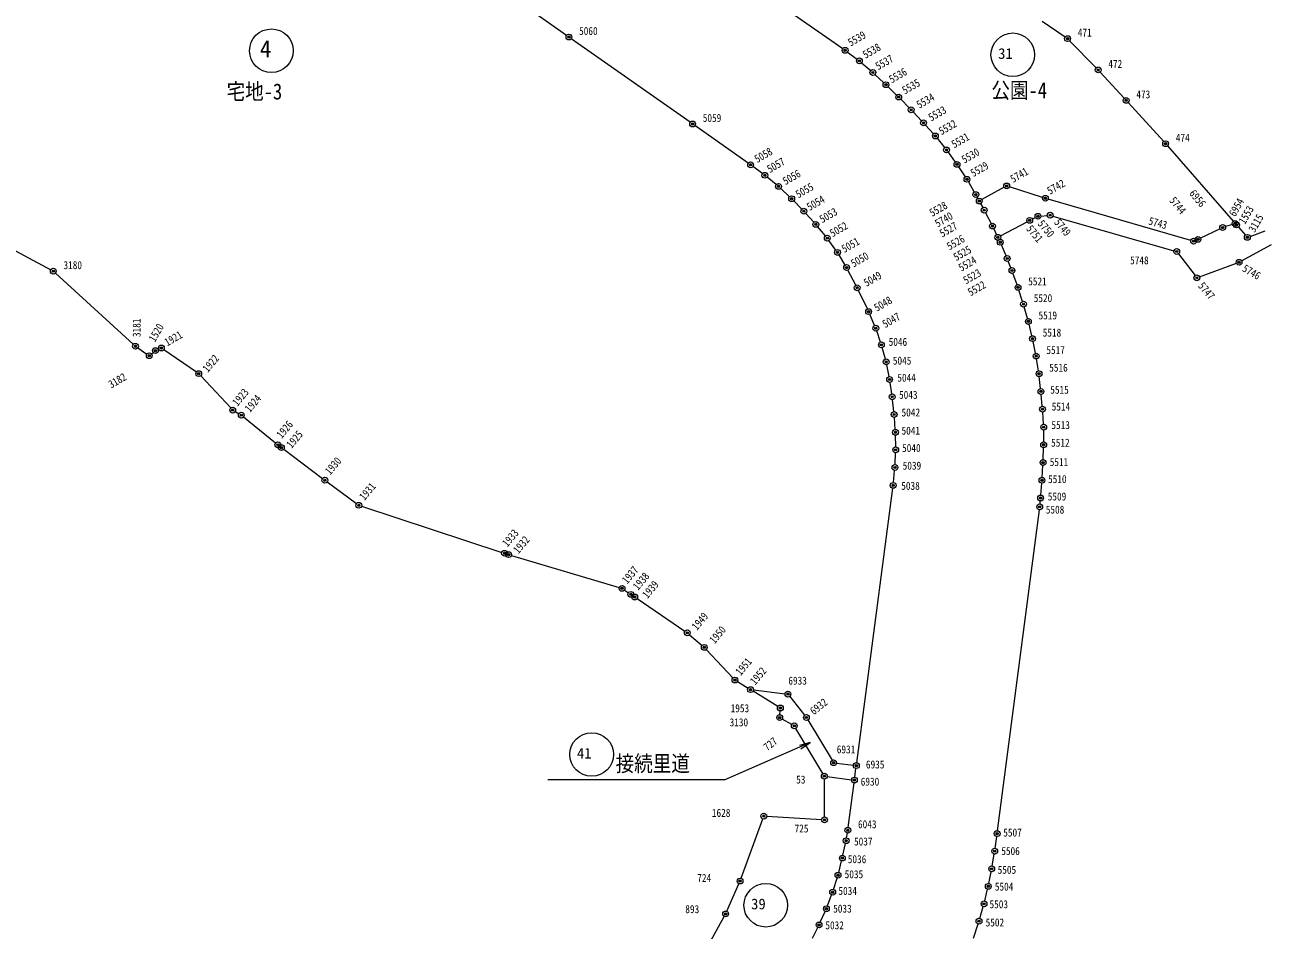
# Model space of a CAD drawing. Units: millimetres, scale not verified. Extents: x -26 to 817, y -26 to 570.
# Drawn here: x 523 to 693.3, y 110.3 to 234.8 of the extents above; entities that cross this region are included whole.
import ezdxf
from ezdxf.enums import TextEntityAlignment as Align

# ---------------------------------------------------------------- set-up
doc = ezdxf.new("R2010")
doc.units = ezdxf.units.MM
doc.header["$LTSCALE"] = 0.6
doc.header["$PDMODE"] = 32
doc.header["$PDSIZE"] = 0.3
for name, color, linetype, lineweight in [('0-0_0', 7, 'Continuous', 18), ('0-2_LAYER001', 3, 'Continuous', 18), ('0-5_LAYER004', 7, 'Continuous', 18), ('0-7_LAYER006', 2, 'Continuous', 18)]:
    doc.layers.add(name, color=color, linetype=linetype, lineweight=lineweight)
doc.styles.add('ＭＳ ゴシック', font='')
doc.styles.get('ＭＳ ゴシック').set_extended_font_data('MS Gothic')

# ---------------------------------------------------------------- blocks, each defined once
blk = doc.blocks.new('JEC-PLOTMK3')
at = {"layer": '0-0_0'}
blk.add_circle((0, 0), 0.5, dxfattribs=at)
blk.add_point((0, 0), dxfattribs=at)
blk = doc.blocks.new('JEC-CSTRNG3')
at = {"layer": '0-0_0'}
blk.add_circle((0, 0), 3, dxfattribs=at)
at = {"layer": '0-0_0', "style": 'ＭＳ ゴシック'}
blk.add_text('4', height=2.333, dxfattribs=at).set_placement((-1.591, -1.591), align=Align.BOTTOM_LEFT)
blk = doc.blocks.new('JEC-CSTRNG30')
at = {"layer": '0-0_0'}
blk.add_circle((0, 0), 3, dxfattribs=at)
at = {"layer": '0-0_0', "style": 'ＭＳ ゴシック'}
blk.add_text('31', height=1.475, dxfattribs=at).set_placement((-2.0124, -1.0062), align=Align.BOTTOM_LEFT)
blk = doc.blocks.new('JEC-CSTRNG38')
at = {"layer": '0-0_0'}
blk.add_circle((0, 0), 3, dxfattribs=at)
at = {"layer": '0-0_0', "style": 'ＭＳ ゴシック'}
blk.add_text('39', height=1.475, dxfattribs=at).set_placement((-2.0124, -1.0062), align=Align.BOTTOM_LEFT)
blk = doc.blocks.new('JEC-CSTRNG40')
at = {"layer": '0-0_0'}
blk.add_circle((0, 0), 3, dxfattribs=at)
at = {"layer": '0-0_0', "style": 'ＭＳ ゴシック'}
blk.add_text('41', height=1.475, dxfattribs=at).set_placement((-2.0125, -1.0062), align=Align.BOTTOM_LEFT)

msp = doc.modelspace()

# ---------------------------------------------------------------- linework, layer by layer
at = {"layer": '0-2_LAYER001', "color": 7}
for points in [[(630.8929, 136.1003), (619.1994, 130.9743), (594.8512, 130.9743)], [(629.6194, 135.2691), (630.8929, 136.1003), (629.4187, 135.727)]]:
    msp.add_lwpolyline(points, dxfattribs=at)
at = {"layer": '0-7_LAYER006'}
for p, q in [((597.4291, 233.3287), (576.1155, 248.3146)), ((611.3414, 248.4184), (635.3792, 231.4989)), ((662.7803, 235.2725), (665.9464, 233.1028)), ((614.4232, 221.3748), (598.0835, 232.8685)), ((666.5559, 232.5906), (670.1968, 228.8647)), ((636.0285, 231.0316), (637.3441, 230.0637)), ((637.9693, 229.5655), (639.2194, 228.4878)), ((670.747, 228.2841), (674.0597, 224.6792)), ((639.8144, 227.9534), (641.0282, 226.8179)), ((641.6074, 226.2661), (642.7853, 225.1232)), ((643.3525, 224.5592), (644.5081, 223.3821)), ((674.5996, 224.0889), (679.481, 218.7284)), ((645.0616, 222.8046), (646.201, 221.5867)), ((622.3971, 215.7687), (615.0775, 220.9146)), ((646.7432, 220.9985), (647.8395, 219.7908)), ((648.3577, 219.1819), (649.385, 217.8934)), ((680.0133, 218.1312), (689.0434, 207.7781)), ((649.8691, 217.2568), (650.8455, 215.9105)), ((624.359, 214.3268), (623.0457, 215.3004)), ((651.3028, 215.2542), (652.2258, 213.8751)), ((626.2516, 212.8146), (624.991, 213.8367)), ((652.6484, 213.1963), (653.4623, 211.787)), ((628.0704, 211.1501), (626.8543, 212.2892)), ((657.5581, 212.4373), (654.4905, 210.7439)), ((662.8472, 211.0561), (658.2894, 212.5091)), ((629.7577, 209.4396), (628.641, 210.5897)), ((653.8516, 211.0882), (653.9511, 210.903)), ((654.3314, 210.1992), (654.6312, 209.648)), ((683.2082, 205.1401), (663.6125, 210.8232)), ((513.7132, 207.9503), (526.5514, 201.099)), ((631.4077, 207.6391), (630.3049, 208.8562)), ((655.0077, 208.9422), (655.779, 207.4671)), ((661.4306, 208.0765), (661.846, 208.2828)), ((662.6028, 208.4954), (663.4798, 208.5719)), ((664.2628, 208.4962), (680.8899, 203.7211)), ((633.0013, 205.7631), (631.9334, 207.0362)), ((656.1353, 206.751), (656.5253, 205.9262)), ((657.0493, 205.7529), (660.7194, 207.7104)), ((687.2275, 206.734), (684.5511, 205.4533)), ((688.9267, 207.3507), (687.968, 207.0326)), ((689.3063, 207.4766), (689.4903, 207.2646)), ((689.7533, 206.9632), (690.7154, 205.8601)), ((691.3539, 205.6962), (693.4367, 206.4591)), ((634.4313, 203.8198), (633.4913, 205.1315)), ((656.8529, 205.2391), (656.8697, 205.2042)), ((657.8261, 203.022), (657.1846, 204.5113)), ((683.8217, 205.1253), (683.9609, 205.184)), ((690.1913, 202.3285), (694.2954, 204.5727)), ((635.7052, 201.752), (634.8694, 203.1512)), ((681.5171, 203.2928), (683.7935, 200.3125)), ((637.1788, 198.985), (636.0958, 201.0542)), ((658.4896, 201.3728), (658.131, 202.2825)), ((684.4116, 200.1331), (689.4651, 201.9981)), ((527.1996, 200.6408), (537.8971, 190.8625)), ((659.3334, 199.0552), (658.7712, 200.6241)), ((638.7615, 195.7134), (637.5371, 198.2699)), ((660.0992, 196.7626), (659.5934, 198.2987)), ((660.7789, 194.3939), (660.3318, 195.9973)), ((639.7618, 193.4359), (639.0929, 194.9854)), ((640.5656, 191.1694), (640.049, 192.6899)), ((661.3644, 192.0295), (660.9802, 193.6198)), ((661.8818, 189.632), (661.5408, 191.2492)), ((538.5222, 190.3664), (539.7605, 189.5169)), ((540.3965, 189.548), (540.6241, 189.7393)), ((541.2977, 190.155), (541.389, 190.1943)), ((542.0861, 190.1263), (546.5605, 187.055)), ((641.2445, 188.8258), (640.8022, 190.4055)), ((641.7444, 186.4114), (641.4282, 188.0479)), ((662.2891, 187.2116), (662.0275, 188.8457)), ((547.1629, 186.5359), (551.2877, 182.1073)), ((662.5715, 184.7783), (662.3951, 186.4189)), ((642.1139, 184.0284), (641.8787, 185.6229)), ((662.7933, 182.3451), (662.6494, 183.9822)), ((642.4031, 181.6041), (642.2175, 183.2352)), ((551.9047, 181.6112), (552.3939, 181.3221)), ((553.0492, 180.8669), (557.4575, 177.2964)), ((642.604, 179.1595), (642.4787, 180.8078)), ((662.9709, 179.8737), (662.8558, 181.5476)), ((662.9916, 177.4546), (662.997, 179.0746)), ((642.6543, 176.7526), (642.6383, 178.3607)), ((558.0793, 176.793), (557.9294, 176.9143)), ((558.5603, 176.4226), (563.9043, 172.4146)), ((642.5714, 174.3163), (642.6413, 175.953)), ((662.92, 175.0004), (662.9766, 176.6549)), ((662.7776, 172.5638), (662.8811, 174.2014)), ((642.3466, 171.8666), (642.514, 173.5187)), ((564.546, 171.9368), (568.5607, 168.9684)), ((637.3004, 133.3392), (642.2543, 171.072)), ((662.5985, 170.1295), (662.7222, 171.7658)), ((569.2622, 168.6055), (588.5264, 162.2598)), ((662.4878, 168.9187), (662.5288, 169.3326)), ((656.644, 123.9933), (662.3966, 168.124)), ((589.2861, 162.0089), (589.0946, 162.0723)), ((589.8577, 161.8325), (604.669, 157.4208)), ((605.3831, 157.0817), (605.9335, 156.7075)), ((606.5952, 156.2579), (606.4634, 156.3474)), ((607.125, 155.8976), (613.6896, 151.4297)), ((614.3243, 150.9446), (616.0564, 149.4627)), ((616.6336, 148.9105), (620.2931, 144.9987)), ((620.9073, 144.4974), (622.3734, 143.5978)), ((626.4678, 141.0746), (623.0548, 143.1787)), ((623.1115, 143.3413), (627.4551, 142.8239)), ((628.1001, 142.4626), (630.1405, 139.8767)), ((626.7469, 139.9438), (626.7817, 140.4655)), ((628.3762, 138.6076), (627.0685, 139.3476)), ((632.6471, 131.848), (628.9296, 138.0673)), ((630.5945, 139.2199), (633.9241, 133.6854)), ((634.5271, 133.2917), (636.8516, 132.9935)), ((633.2489, 131.4524), (636.5877, 131.0128)), ((637.0371, 131.3571), (637.1955, 132.5461)), ((632.8747, 125.8946), (632.8539, 131.1046)), ((636.1304, 124.4552), (636.9323, 130.564)), ((621.4114, 117.4544), (624.3952, 125.6309)), ((624.9316, 125.9821), (632.4771, 125.5191)), ((635.9174, 123.0179), (636.0172, 123.6633)), ((656.3181, 121.575), (656.5386, 123.2003)), ((635.4164, 120.6253), (635.7703, 122.232)), ((634.8288, 118.2603), (635.2318, 119.847)), ((655.9177, 119.1509), (656.1969, 120.7844)), ((655.4603, 116.7394), (655.7744, 118.3639)), ((619.4512, 112.9269), (621.1135, 116.7124)), ((634.1179, 115.9183), (634.6107, 117.4909)), ((654.8967, 114.3374), (655.29, 115.9579)), ((633.2789, 113.6504), (633.8558, 115.1629)), ((632.2878, 111.4088), (632.9709, 112.9125)), ((654.2164, 111.9406), (654.6903, 113.5647)), ((612.6714, 100.5529), (619.0972, 112.2103)), ((653.3463, 109.2309), (653.9804, 111.1763)), ((631.2295, 109.2122), (631.9471, 110.685))]:
    msp.add_line(p, q, dxfattribs=at)

# ---------------------------------------------------------------- block references
at = {"layer": '0-2_LAYER001'}
for name, p in [('JEC-CSTRNG3', (556.8794, 231.2153)), ('JEC-CSTRNG30', (658.7488, 230.6561)), ('JEC-CSTRNG40', (600.8753, 134.4743)), ('JEC-CSTRNG38', (624.8058, 113.7544))]:
    msp.add_blockref(name, p, dxfattribs=at)
at = {"layer": '0-5_LAYER004', "xscale": 0.8, "yscale": 0.8}
for p in [(597.7563, 233.0986), (635.7063, 231.2686), (666.2763, 232.8766), (637.6663, 229.8266), (639.5223, 228.2266), (670.4763, 228.5786), (641.3203, 226.5446), (643.0723, 224.8446), (644.7883, 223.0966), (674.3303, 224.3846), (614.7503, 221.1446), (646.4743, 221.2946), (648.1083, 219.4946), (679.7503, 218.4326), (649.6343, 217.5806), (622.7243, 215.5386), (651.0803, 215.5866), (624.6803, 214.0886), (626.5623, 212.5626), (652.4483, 213.5426), (657.9083, 212.6306), (628.3623, 210.8766), (653.6624, 211.4406), (663.2283, 210.9346), (630.0363, 209.1526), (654.1403, 210.5506), (654.8223, 209.2966), (661.0723, 207.8986), (662.2043, 208.4606), (663.8783, 208.6066), (689.3063, 207.4766), (631.6763, 207.3426), (655.9643, 207.1126), (687.5883, 206.9066), (689.4903, 207.2646), (633.2583, 205.4566), (656.6964, 205.5646), (657.0263, 204.8786), (683.5923, 205.0286), (684.1903, 205.2806), (690.9783, 205.5586), (634.6643, 203.4946), (657.9843, 202.6546), (681.2744, 203.6106), (526.9043, 200.9106), (635.9103, 201.4086), (658.6364, 201.0006), (689.8403, 202.1366), (684.0363, 199.9946), (637.3643, 198.6306), (659.4683, 198.6786), (660.2243, 196.3826), (638.9343, 195.3526), (660.8864, 194.0086), (639.9203, 193.0686), (538.1923, 190.5926), (541.7563, 190.3526), (640.6943, 190.7906), (661.4583, 191.6406), (540.0903, 189.2906), (540.9303, 189.9966), (661.9643, 189.2406), (641.3523, 188.4406), (546.8903, 186.8286), (641.8203, 186.0186), (662.3523, 186.8166), (642.1723, 183.6326), (662.6143, 184.3806), (662.8283, 181.9466), (551.5603, 181.8146), (552.7383, 181.1186), (642.4483, 181.2066), (642.6343, 178.7606), (662.9984, 179.4746), (557.7683, 177.0446), (662.9903, 177.0546), (558.2403, 176.6626), (642.6583, 176.3526), (642.5543, 173.9166), (662.9063, 174.6006), (564.2243, 172.1746), (662.7523, 172.1646), (642.3063, 171.4686), (568.8823, 168.7306), (662.4483, 168.5206), (662.5683, 169.7306), (588.9063, 162.1346), (589.4743, 161.9466), (605.0523, 157.3066), (606.2643, 156.4826), (606.7943, 156.1226), (614.0203, 151.2046), (616.3604, 149.2026), (620.5663, 144.7066), (622.7143, 143.3886), (627.8523, 142.7766), (626.7203, 139.5446), (626.8083, 140.8646), (630.3883, 139.5626), (628.7243, 138.4106), (634.1303, 133.3426), (637.2484, 132.9426), (632.8523, 131.5046), (636.9843, 130.9606), (624.5323, 126.0066), (632.8763, 125.4946), (636.0783, 124.0586), (635.8563, 122.6226), (656.5923, 123.5966), (656.2643, 121.1786), (635.3303, 120.2346), (634.7303, 117.8726), (655.8503, 118.7566), (621.2744, 117.0786), (633.9984, 115.5366), (655.3843, 116.3466), (654.8023, 113.9486), (619.2903, 112.5606), (633.1364, 113.2766), (632.1223, 111.0446), (654.1043, 111.5566)]:
    msp.add_blockref('JEC-PLOTMK3', p, dxfattribs=at)

# ---------------------------------------------------------------- texts
at = {"layer": '0-5_LAYER004', "style": 'ＭＳ ゴシック', "width": 0.85}
for s, p in [('5060', (599.1563, 233.0486)), ('471', (667.6763, 232.8266)), ('472', (671.8763, 228.5286)), ('473', (675.7303, 224.3346)), ('5059', (616.1503, 221.0946)), ('474', (681.1503, 218.3826)), ('5748', (674.8714, 201.5301)), ('3180', (528.3043, 200.8606)), ('5521', (660.8683, 198.6286)), ('5520', (661.6243, 196.3326)), ('5519', (662.2864, 193.9586)), ('5518', (662.8583, 191.5906)), ('5046', (641.6907, 190.3169)), ('5045', (642.2683, 187.7374)), ('5517', (663.3643, 189.1906)), ('5516', (663.7523, 186.7666)), ('5044', (642.8843, 185.3889)), ('5043', (643.1153, 183.0404)), ('5515', (663.8993, 183.7334)), ('5514', (664.0918, 181.4234)), ('5042', (643.4618, 180.6149)), ('5041', (643.4618, 178.1124)), ('5513', (664.0533, 178.8824)), ('5040', (643.5388, 175.7254)), ('5512', (664.0148, 176.4569)), ('5039', (643.6158, 173.2999)), ('5511', (663.8223, 173.8004)), ('5510', (663.5913, 171.4519)), ('5038', (643.4233, 170.5279)), ('5509', (663.5528, 169.0648)), ('5508', (663.2833, 167.2553)), ('6933', (627.9084, 143.7438)), ('1953', (619.9768, 139.9522)), ('3130', (619.8337, 138.0206)), ('6931', (634.5617, 134.3004)), ('6935', (638.568, 132.2257)), ('53', (628.9863, 130.151)), ('6930', (637.8526, 129.8649)), ('1628', (617.4013, 125.5724)), ('725', (628.7669, 123.4261)), ('6043', (637.4783, 124.0086)), ('5037', (636.9321, 121.6376)), ('5507', (657.4373, 122.8648)), ('5506', (657.1678, 120.3238)), ('5036', (636.0736, 119.2052)), ('724', (615.3958, 116.6297)), ('5035', (635.6443, 117.1305)), ('5505', (656.6673, 117.7443)), ('5034', (634.7858, 114.8412)), ('5504', (656.2823, 115.4342)), ('5503', (655.5508, 113.0087)), ('893', (613.7503, 112.3373)), ('5033', (634.0704, 112.4088)), ('5032', (632.9973, 110.1195)), ('5502', (655.0118, 110.5062))]:
    msp.add_text(s, height=1.1, dxfattribs=at).set_placement(p, align=Align.BOTTOM_LEFT)
for s, rotation, p in [('5539', 30, (636.6481, 231.492)), ('5538', 30, (638.6843, 229.8048)), ('5537', 30, (640.4297, 228.234)), ('5536', 30, (642.2914, 226.4305)), ('5535', 30, (644.0949, 224.9178)), ('5534', 30, (646.073, 222.9398)), ('5533', 30, (647.702, 221.1944)), ('5532', 30, (649.1274, 219.3036)), ('5531', 30, (650.8727, 217.5001)), ('5058', 30, (623.8015, 215.4767)), ('5057', 30, (625.534, 214.0907)), ('5530', 30, (652.269, 215.4056)), ('5056', 30, (627.69, 212.4352)), ('5529', 30, (653.4908, 213.5439)), ('5741', 30, (658.9595, 212.7294)), ('5055', 30, (629.461, 210.6257)), ('5742', 30, (664.0211, 211.1004)), ('5054', 30, (631.001, 208.8932)), ('6956', 310, (682.6596, 211.336)), ('5053', 30, (632.7335, 207.1992)), ('5528', 30, (647.8474, 208.0751)), ('5744', 310, (679.9439, 210.361)), ('6954', 60, (689.594, 208.1536)), ('1553', 60, (690.9364, 207.1132)), ('5740', 30, (648.6038, 206.6207)), ('5750', 310, (661.8394, 207.1734)), ('5749', 310, (664.1083, 207.3479)), ('5743', 345, (677.2332, 207.0155)), ('3115', 60, (692.2789, 205.972)), ('5052', 30, (634.158, 205.2742)), ('5527', 30, (649.2255, 205.2497)), ('5751', 310, (660.2686, 206.4752)), ('5051', 30, (635.775, 203.1182)), ('5526', 30, (650.2328, 203.479)), ('5525', 30, (651.1454, 201.9917)), ('5050', 30, (637.0455, 201.1162)), ('5524', 30, (651.8435, 200.5372)), ('5523', 30, (652.4835, 198.7919)), ('5746', 330, (690.0157, 200.6762)), ('5049', 30, (638.8165, 198.4597)), ('5522', 30, (653.1234, 197.1629)), ('5747', 310, (683.889, 198.6211)), ('5048', 30, (640.241, 195.0331)), ('3181', 90, (539.2331, 191.8553)), ('5047', 30, (641.3767, 192.7809)), ('1520', 60, (541.1647, 190.9253)), ('1921', 30, (542.7386, 190.2814)), ('1922', 50, (548.3904, 186.7043)), ('3182', 30, (535.0385, 184.4913)), ('1923', 50, (552.4682, 182.0542)), ('1924', 50, (554.1852, 181.1957)), ('1926', 50, (558.5492, 177.6186)), ('1925', 50, (559.9085, 176.2593)), ('1930', 50, (565.2025, 172.6107)), ('1931', 50, (569.9243, 169.1052)), ('1933', 50, (589.5623, 162.7023)), ('1932', 50, (591.0647, 161.7722)), ('1937', 50, (606.0168, 157.6228)), ('1938', 50, (607.5192, 156.7643)), ('1939', 50, (608.8069, 155.6197)), ('1949', 50, (615.6033, 151.2557)), ('1950', 50, (618.0357, 149.3956)), ('1951', 50, (621.6128, 145.0316)), ('1952', 50, (623.6159, 143.7438)), ('6932', 38.797, (631.6286, 139.5945)), ('727', 38.797, (625.2404, 134.6389))]:
    msp.add_text(s, height=1.1, rotation=rotation, dxfattribs=at).set_placement(p, align=Align.BOTTOM_LEFT)
at = {"layer": '0-7_LAYER006', "color": 7, "style": 'ＭＳ ゴシック', "width": 0.85}
for s, p in [('宅地-3', (550.7193, 223.8557)), ('公園-4', (655.8133, 224.0241)), ('接続里道', (604.1753, 131.4743))]:
    msp.add_text(s, height=2.199, dxfattribs=at).set_placement(p, align=Align.BOTTOM_LEFT)

doc.saveas('drawing.dxf')
